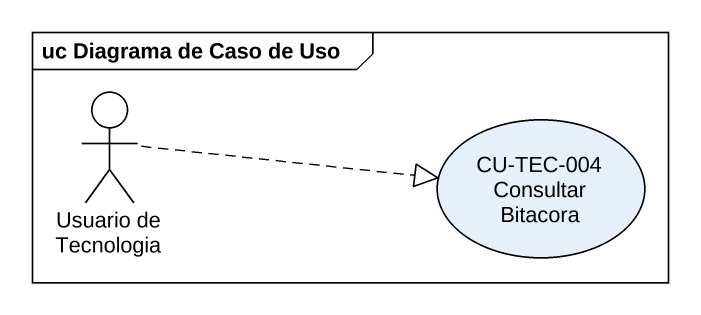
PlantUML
@startuml
mainframe uc Diagrama de Caso de Uso
actor "Usuario de Tecnologia" as Usuario_de_Tecnologia
usecase "CU-TEC-004 Consultar Bitacora" as CU_TEC_004_Consultar
Usuario_de_Tecnologia .right.|> CU_TEC_004_Consultar
@enduml
